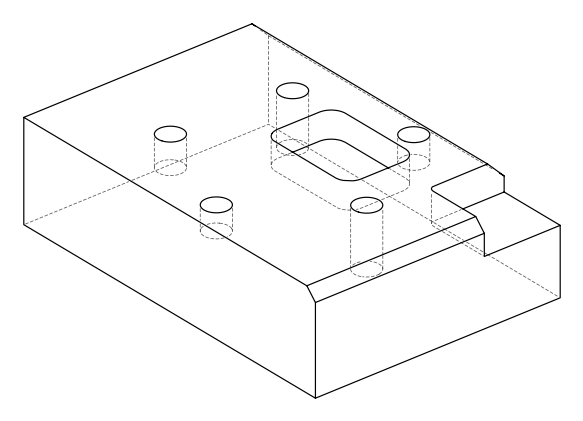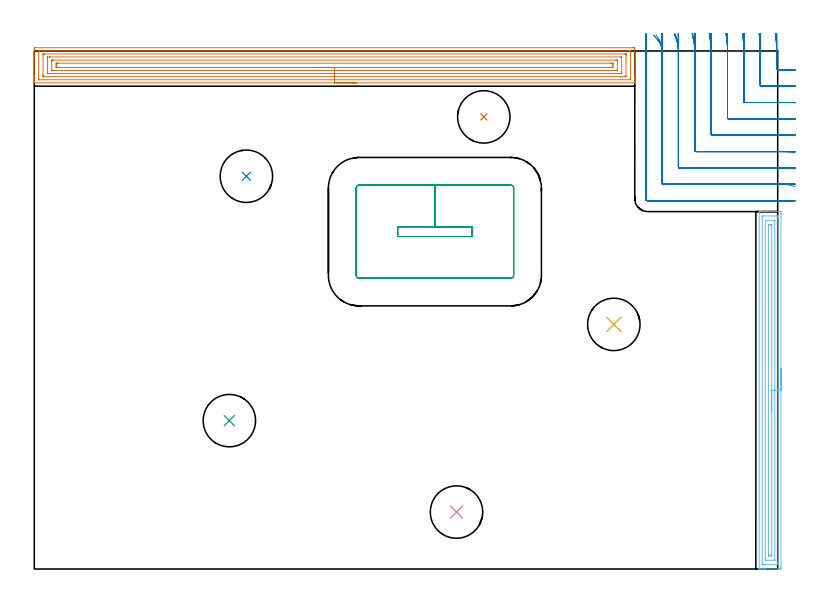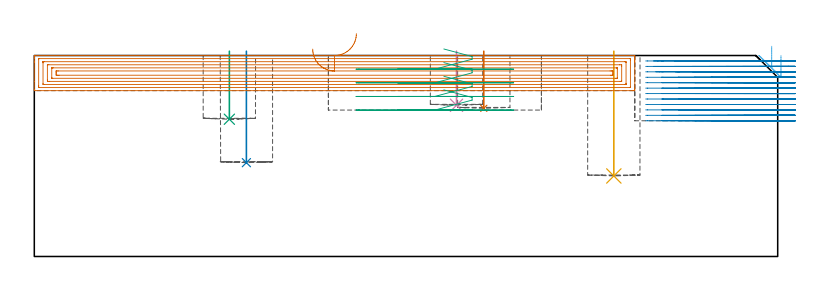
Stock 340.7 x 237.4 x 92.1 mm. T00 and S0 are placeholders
(PLAN: 9 operations, 3 tool changes, 43.7 min)
(1 INDEXABLE_INSERT_DRILL_BLIND_HOLE_FROM_SOLID | STEP1POCKET | NXT0302_019 | 0.11 min | 10810 mm3)
(2 INDEXABLE_INSERT_DRILL_BLIND_HOLE_FROM_SOLID_1 | STEP1POCKET_1 | NXT0302_019 | 0.21 min | 22067 mm3)
(3 INDEXABLE_INSERT_DRILL_BLIND_HOLE_FROM_SOLID_2 | STEP1POCKET_2 | NXT0302_019 | 0.13 min | 13071 mm3)
(4 INDEXABLE_INSERT_DRILL_BLIND_HOLE_FROM_SOLID_3 | STEP1POCKET_3 | NXT0302_019 | 0.1 min | 10179 mm3)
(5 INDEXABLE_INSERT_DRILL_BLIND_HOLE_FROM_SOLID_4 | STEP1POCKET_4 | NXT0302_019 | 0.23 min | 24825 mm3)
(6 AREA_MILL | FG_CHAMFER_SURFACE | UGT0205_001 | 5.46 min | 8486 mm3)
(7 AREA_MILL_1 | FG_CHAMFER_SURFACE_1 | UGT0205_001 | 13.51 min | 36625 mm3)
(8 MILL_CORNER_NOTCH_RECTANGULAR | CORNER_NOTCH_RECTANGULAR | NXT0201_013 | Follow Part, ap 2.5, ae 75% | 20.83 min | 142685 mm3)
(9 MILL_RECTANGULAR_POCKET | POCKET_RECTANGULAR_STRAIGHT | UGT0201_109 | Follow Part, ap 6.35, ae 75% | 3.18 min | 161744 mm3)
(TOOL NXT0302_019 | Index. Insert Drill 24mm [880-D2400L25-05] | D24 PA176 FL120 Z2)
(TOOL UGT0205_001 | Chamfer Mill 20 x 3 x 45 deg. | D20 FL50 Z2)
(TOOL NXT0201_013 | ENDMILL 10mm | D10 FL30 Z4)
(TOOL UGT0201_109 | End Mill 25.4 mm | D25.4 FL25 Z2)
(OP 1 INDEXABLE_INSERT_DRILL_BLIND_HOLE_FROM_SOLID)
G17 G21 G94 G90
T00 M6
G54
G17 G0 G90 X206. Y207.2 S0 M3
G43 Z102.1 H1
G94 G81 G98 Z67.9 F250. R94.1
G80
M5
M2
(OP 2 INDEXABLE_INSERT_DRILL_BLIND_HOLE_FROM_SOLID_1)
G17 G21 G94 G90
T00 M6
G54
G17 G0 G90 X97.2 Y180. S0 M3
G43 Z102.1 H1
G94 G81 G98 Z43. F250. R94.1
G80
M5
M2
(OP 3 INDEXABLE_INSERT_DRILL_BLIND_HOLE_FROM_SOLID_2)
G17 G21 G94 G90
T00 M6
G54
G17 G0 G90 X89.4 Y68. S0 M3
G43 Z102.1 H1
G94 G81 G98 Z62.9 F250. R94.1
G80
M5
M2
(OP 4 INDEXABLE_INSERT_DRILL_BLIND_HOLE_FROM_SOLID_3)
G17 G21 G94 G90
T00 M6
G54
G17 G0 G90 X193.5 Y26.1 S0 M3
G43 Z102.1 H1
G94 G81 G98 Z69.3 F250. R94.1
G80
M5
M2
(OP 5 INDEXABLE_INSERT_DRILL_BLIND_HOLE_FROM_SOLID_4)
G17 G21 G94 G90
T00 M6
G54
G17 G0 G90 X265.6 Y112.1 S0 M3
G43 Z102.1 H1
G94 G81 G98 Z36.9 F250. R94.1
G80
M5
M2
(OP 6 AREA_MILL)
G17 G21 G94 G90
T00 M6
G54
G17 G0 G90 X342.2 Y91.9 S1061 M3
G43 Z102.1 H0
Z92.1
G94 G1 Y91.862 Z91.228 F250.
Y91.748 Z90.364
Y91.559 Z89.512
Y91.297 Z88.68
Y90.963 Z87.874
Y90.56 Z87.1
Y90.092 Z86.364
Y89.56 Z85.672
Y88.971 Z85.029
Y88.328 Z84.44
Y87.636 Z83.909
Y86.9 Z83.44
Y86.126 Z83.037
Y85.32 Z82.703
Y84.488 Z82.441
Y83.637 Z82.252
Y82.772 Z82.138
Y81.9 Z82.1
Y0.951
X342.199 Y0.616 Z82.101
X342.194 Y0.064 Z82.104
X342.192 Y0.008 Z82.106
X341.644 Y0. Z82.653
X335.422 Z88.872
X334.871 Z89.426
X334.533 Z89.763
X333.982 Z90.314
X333.644 Z90.651
X332.969 Z91.331
X332.622 Z91.677
X332.24 Y0.007 Z92.051
X332.203 Y0.01 Z92.088
X332.2 Y0.17 Z92.1
Y163.63
X332.203 Y163.791 Z92.088
X332.242 Y163.8 Z92.049
X332.622 Z91.678
X332.969 Z91.33
X333.644 Z90.651
X334.871 Z89.426
X335.422 Z88.872
X336.035 Z88.26
X341.644 Z82.653
X341.922 Y163.798 Z82.375
X342.192 Y163.79 Z82.106
X342.199 Y163.519 Z82.099
X342.2 Y81.9 Z82.1
X340.786 Z83.514
X340.785 Y2.403 Z83.515
X340.784 Y2.374 Z83.516
X340.756 Y2.01 Z83.544
X340.266 Y2.001 Z84.034
X334.533 Y2. Z89.767
X334.044 Y2.001 Z90.256
X333.644 Y2.01 Z90.656
X333.616 Y2.403 Z90.684
X333.615 Y2.433 Z90.685
Y161.397
X333.616 Y161.426 Z90.684
X333.644 Y161.79 Z90.656
X334.134 Y161.799 Z90.166
X339.867 Y161.8 Z84.433
X340.356 Y161.799 Z83.944
X340.756 Y161.79 Z83.544
X340.784 Y161.397 Z83.516
X340.785 Y161.367 Z83.515
X340.786 Y81.9 Z83.514
X339.371 Z84.929
Y4.09
X339.37 Y4.041 Z84.93
X339.368 Y4.018 Z84.932
X339.366 Y4.013 Z84.934
X339.353 Y4.01 Z84.947
X339.165 Y4.001 Z85.135
X335.61 Y4. Z88.69
X335.422 Y4.001 Z88.878
X335.234 Y4.005 Z89.066
X335.109 Y4.01 Z89.191
X335.035 Y4.019 Z89.265
X335.033 Y4.058 Z89.267
X335.031 Y4.189 Z89.269
X335.029 Y4.584 Z89.271
Y159.71
X335.03 Y159.759 Z89.27
X335.032 Y159.782 Z89.268
X335.034 Y159.787 Z89.266
X335.047 Y159.79 Z89.253
X335.235 Y159.798 Z89.065
X338.79 Y159.8 Z85.51
X338.978 Y159.799 Z85.322
X339.166 Y159.795 Z85.134
X339.291 Y159.79 Z85.009
X339.365 Y159.781 Z84.935
X339.367 Y159.742 Z84.933
X339.369 Y159.611 Z84.931
X339.371 Y159.216 Z84.929
Y81.9
X337.957 Z86.343
Y6.869
X337.952 Y6.113 Z86.348
X337.95 Y6.01 Z86.35
X337.848 Y6.006 Z86.452
X337.632 Y6.002 Z86.668
X337.2 Y6. Z87.1
X337.176 Z87.124
X336.759 Y6.002 Z87.541
X336.551 Y6.006 Z87.749
X336.453 Y6.01 Z87.847
X336.45 Y6.08 Z87.85
X336.443 Y6.736 Z87.857
Y6.869
Y156.931
X336.448 Y157.687 Z87.852
X336.45 Y157.79 Z87.85
X336.552 Y157.794 Z87.748
X336.768 Y157.798 Z87.532
X337.2 Y157.8 Z87.1
X337.224 Z87.076
X337.641 Y157.798 Z86.659
X337.849 Y157.794 Z86.451
X337.947 Y157.79 Z86.353
X337.95 Y157.72 Z86.35
X337.957 Y157.064 Z86.343
Y156.931
Y81.9
Y81.028 Z86.381
Y80.164 Z86.495
Y79.312 Z86.683
Y78.48 Z86.946
Y77.674 Z87.28
Y76.9 Z87.682
Y76.164 Z88.151
Y75.472 Z88.682
Y74.829 Z89.272
Y74.24 Z89.915
Y73.709 Z90.607
Y73.24 Z91.343
Y72.837 Z92.116
Y72.503 Z92.922
Y72.241 Z93.754
Y72.052 Z94.606
Y71.938 Z95.471
Y71.9 Z96.343
G0 Z102.1
M5
M2
(OP 7 AREA_MILL_1)
G17 G21 G94 G90
T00 M6
G54
G17 G0 G90 X147.6 Y222.8 S1061 M3
G43 Z102.1 H0
G94 G1 X147.562 Z101.228 F250.
X147.448 Z100.363
X147.259 Z99.512
X146.997 Z98.68
X146.663 Z97.874
X146.26 Z97.1
X145.792 Z96.364
X145.26 Z95.672
X144.671 Z95.029
X144.028 Z94.439
X143.336 Z93.908
X142.6 Z93.44
X141.826 Z93.037
X141.02 Z92.703
X140.188 Z92.441
X139.336 Z92.252
X138.472 Z92.138
X137.6 Z92.1
X0.159
X0.009 Y222.803 Z92.088
X0. Y222.826 Z92.064
Y223.17 Z91.73
Y223.57 Z91.329
Y224.204 Z90.691
Y225.407 Z89.49
Y225.976 Z88.918
Y234.695 Z80.202
Y238.382 Z76.515
X0.002 Y238.67 Z76.228
X0.01 Y238.892 Z76.006
X0.234 Y238.899 Z75.999
X274.073 Y238.9 Z76.
X274.594 Y238.899 Z76.001
X275.11 Y238.894 Z76.003
X275.192 Y238.892 Z76.006
X275.196 Y238.382 Z76.515
X275.2 Y237.781 Z77.116
Y225.976 Z88.918
Y225.407 Z89.49
Y225.09 Z89.806
Y224.52 Z90.376
Y224.204 Z90.691
Y223.57 Z91.329
Y223.17 Z91.729
Y222.826 Z92.064
X275.191 Y222.803 Z92.088
X275.041 Y222.8 Z92.1
X137.6
Y224.214 Z90.686
X2.391
X2.169 Y224.216 Z90.684
X2.064 Y224.219 Z90.681
X2.018 Y224.221 Z90.679
X2.01 Y224.25 Z90.65
X2.006 Y224.348 Z90.552
X2.001 Y224.591 Z90.309
X2. Y236.61 Z78.29
X2.002 Y236.997 Z77.903
X2.01 Y237.386 Z77.514
X2.015 Y237.479 Z77.421
X2.06 Y237.482 Z77.418
X2.17 Y237.484 Z77.416
X2.391 Y237.486 Z77.414
X272.809
X273.031 Y237.484 Z77.416
X273.136 Y237.482 Z77.419
X273.182 Y237.479 Z77.421
X273.19 Y237.45 Z77.45
X273.194 Y237.352 Z77.548
X273.199 Y237.109 Z77.791
X273.2 Y225.09 Z89.81
X273.198 Y224.703 Z90.197
X273.19 Y224.314 Z90.586
X273.185 Y224.221 Z90.679
X273.14 Y224.218 Z90.682
X273.03 Y224.216 Z90.684
X272.809 Y224.214 Z90.686
X137.6
Y225.628 Z89.272
X4.525 Y225.629 Z89.271
X4.176 Y225.63 Z89.27
X4.059 Y225.633 Z89.267
X4.022 Y225.635 Z89.265
X4.01 Y225.646 Z89.254
X4.006 Y225.686 Z89.214
X4.002 Y225.802 Z89.098
X4. Y225.976 Z88.924
Y226.15 Z88.75
X4.001 Y235.724 Z79.176
X4.002 Y235.896 Z79.004
X4.01 Y236.065 Z78.835
X4.176 Y236.067 Z78.833
X4.719 Y236.071 Z78.829
X270.674
X271.024 Y236.07 Z78.83
X271.141 Y236.067 Z78.833
X271.178 Y236.065 Z78.835
X271.19 Y236.054 Z78.846
X271.194 Y236.014 Z78.886
X271.198 Y235.898 Z79.002
X271.2 Y235.724 Z79.176
Y235.55 Z79.35
X271.199 Y225.976 Z88.924
X271.197 Y225.804 Z89.096
X271.19 Y225.636 Z89.264
X271.024 Y225.633 Z89.267
X270.481 Y225.629 Z89.271
X137.6 Y225.628 Z89.272
Y227.043 Z87.857
X6.671
X6.092 Y227.046 Z87.854
X6.027 Y227.048 Z87.852
X6.012 Y227.049 Z87.851
X6.008 Y227.066 Z87.834
X6.004 Y227.115 Z87.785
X6.001 Y227.313 Z87.587
X6. Y233.952 Z80.948
X6.003 Y234.375 Z80.525
X6.007 Y234.587 Z80.313
X6.01 Y234.638 Z80.262
X6.018 Y234.651 Z80.249
X6.042 Y234.652 Z80.248
X6.144 Y234.655 Z80.245
X6.853 Y234.657 Z80.243
X7.035
X268.529
X269.108 Y234.655 Z80.245
X269.173 Y234.652 Z80.248
X269.188 Y234.651 Z80.249
X269.192 Y234.634 Z80.266
X269.196 Y234.585 Z80.315
X269.199 Y234.387 Z80.513
X269.2 Y227.748 Z87.152
X269.197 Y227.325 Z87.575
X269.193 Y227.113 Z87.787
X269.19 Y227.062 Z87.838
X269.182 Y227.049 Z87.851
X269.158 Y227.048 Z87.852
X269.056 Y227.045 Z87.855
X268.347 Y227.043 Z87.857
X268.165
X137.6
Y228.457 Z86.443
X8.638
X8.459 Y228.458 Z86.442
X8.101 Y228.462 Z86.438
X8.009 Y228.464 Z86.436
X8.006 Y228.489 Z86.411
X8.002 Y228.544 Z86.356
X8.001 Y228.635 Z86.265
X8. Y232.812 Z82.088
X8.003 Y233.065 Z81.835
X8.008 Y233.223 Z81.677
X8.01 Y233.236 Z81.664
X8.066 Y233.239 Z81.661
X8.161 Y233.242 Z81.658
X8.28 Y233.243 Z81.657
X8.459
X266.562
X266.741 Y233.242 Z81.658
X267.099 Y233.238 Z81.662
X267.191 Y233.236 Z81.664
X267.194 Y233.211 Z81.689
X267.198 Y233.156 Z81.744
X267.199 Y233.065 Z81.835
X267.2 Y228.888 Z86.012
X267.197 Y228.635 Z86.265
X267.192 Y228.477 Z86.423
X267.189 Y228.464 Z86.436
X267.134 Y228.461 Z86.439
X267.039 Y228.458 Z86.442
X266.92 Y228.457 Z86.443
X266.741
X137.6
Y229.871 Z85.029
X10.962 Y229.872 Z85.028
X10.423 Y229.875 Z85.025
X10.063 Y229.878 Z85.022
X10.01 Y229.885 Z85.015
X10.004 Y229.936 Z84.964
X10.001 Y230.407 Z84.493
Y230.826 Z84.074
X10.004 Y231.293 Z83.607
X10.009 Y231.704 Z83.196
X10.027 Y231.822 Z83.078
X10.153 Y231.824 Z83.076
X10.423 Y231.827 Z83.073
X10.776 Y231.829 Z83.071
X11.315
X264.238 Y231.828 Z83.072
X264.777 Y231.825 Z83.075
X265.137 Y231.822 Z83.078
X265.19 Y231.815 Z83.085
X265.196 Y231.764 Z83.136
X265.199 Y231.293 Z83.607
Y230.874 Z84.026
X265.196 Y230.407 Z84.493
X265.191 Y229.996 Z84.904
X265.173 Y229.878 Z85.022
X265.047 Y229.876 Z85.024
X264.777 Y229.873 Z85.027
X264.424 Y229.872 Z85.028
X263.885 Y229.871 Z85.029
X137.6
X136.728 Z85.067
X135.864 Z85.181
X135.012 Z85.37
X134.18 Z85.632
X133.374 Z85.966
X132.6 Z86.369
X131.864 Z86.837
X131.172 Z87.368
X130.529 Z87.958
X129.94 Z88.601
X129.408 Z89.293
X128.94 Z90.029
X128.537 Z90.803
X128.203 Z91.609
X127.941 Z92.441
X127.752 Z93.292
X127.638 Z94.157
X127.6 Z95.029
G0 Z102.1
M5
M2
(OP 8 MILL_CORNER_NOTCH_RECTANGULAR)
G17 G21 G94 G90
T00 M6
G54
G17 G0 G90 X339.743 Y245.39 S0 M3
G43 Z102.1 H0
Z89.608
G94 G1 X339.992 Y242.4 F250.
G2 X340.2 Y237.413 R60. F500.
G1 Y229.296
G3 X340.696 Y228.8 R0.5
G1 X343.846
G2 X345.7 Y228.771 R60.
G1 X348.699 Y228.679 F250.
G0 Z102.1
X332.178 Y245.386
Z89.608
G1 X332.463 Y242.4
G2 X332.7 Y237.413 R52.5 F500.
G1 Y221.796
G3 X333.196 Y221.3 R0.5
G1 X343.846
G2 X345.7 Y221.267 R52.5
G1 X348.698 Y221.161 F250.
G0 Z102.1
X324.59 Y245.382
Z89.608
G1 X324.923 Y242.4
G2 X325.2 Y237.413 R45. F500.
G1 Y214.296
G3 X325.696 Y213.8 R0.5
G1 X343.846
G2 X345.7 Y213.762 R45.
G1 X348.697 Y213.638 F250.
G0 Z102.1
X316.968 Y245.373
Z89.608
G1 X317.367 Y242.4
G2 X317.7 Y237.413 R37.5 F500.
G1 Y206.796
G3 X318.196 Y206.3 R0.5
G1 X343.846
G2 X345.7 Y206.254 R37.5
G1 X348.696 Y206.106 F250.
G0 Z102.1
X309.284 Y245.358
Z89.608
G1 X309.783 Y242.4
G2 X310.2 Y237.413 R30. F500.
G1 Y199.297
G3 X310.696 Y198.8 R0.5
G1 X343.846
G2 X345.7 Y198.743 R30.
G1 X348.694 Y198.557 F250.
G0 Z102.1
X301.476 Y245.325
Z89.608
G1 X302.14 Y242.4
G2 X302.7 Y237.413 R22.5 F500.
G1 Y191.797
G3 X303.197 Y191.3 R0.5
G1 X343.846
G2 X345.7 Y191.223 R22.5
G1 X348.69 Y190.976 F250.
G0 Z102.1
X293.349 Y245.229
Z89.608
G1 X294.347 Y242.4
G2 X295.2 Y237.413 R15. F500.
G1 Y184.297
G3 X295.697 Y183.8 R0.5
G1 X343.846
G2 X345.7 Y183.685 R15.
G1 X348.677 Y183.314 F250.
G0 Z102.1
X283.807 Y244.641
Z89.608
G1 X285.802 Y242.4
G2 X287.7 Y237.413 R7.5 F500.
G1 Y176.797
G3 X288.197 Y176.3 R0.5
G1 X343.846
G2 X345.7 Y176.067 R7.5
G1 X348.607 Y175.325 F250.
G0 Z102.1
X280.2 Y240.413
Z89.608
G1 Y237.413
Y169.7 F500.
G3 X281.1 Y168.8 R0.9
G1 X343.846
X346.846 F250.
G0 Z102.1
X339.743 Y245.39
Z87.117
G1 X339.992 Y242.4
G2 X340.2 Y237.413 R60. F500.
G1 Y229.296
G3 X340.696 Y228.8 R0.5
G1 X345.513
X345.7
X348.7 Y228.79 F250.
G0 Z102.1
X332.178 Y245.386
Z87.117
G1 X332.463 Y242.4
G2 X332.7 Y237.413 R52.5 F500.
G1 Y221.796
G3 X333.196 Y221.3 R0.5
G1 X345.513
X345.7
X348.7 Y221.289 F250.
G0 Z102.1
X324.59 Y245.382
Z87.117
G1 X324.923 Y242.4
G2 X325.2 Y237.413 R45. F500.
G1 Y214.296
G3 X325.696 Y213.8 R0.5
G1 X345.513
X345.7
X348.7 Y213.787 F250.
G0 Z102.1
X316.968 Y245.373
Z87.117
G1 X317.367 Y242.4
G2 X317.7 Y237.413 R37.5 F500.
G1 Y206.796
G3 X318.196 Y206.3 R0.5
G1 X345.513
X345.7
X348.7 Y206.285 F250.
G0 Z102.1
X309.284 Y245.358
Z87.117
G1 X309.783 Y242.4
G2 X310.2 Y237.413 R30. F500.
G1 Y199.297
G3 X310.697 Y198.8 R0.5
G1 X345.513
X345.7 Y198.799
X348.7 Y198.781 F250.
G0 Z102.1
X301.476 Y245.325
Z87.117
G1 X302.14 Y242.4
G2 X302.7 Y237.413 R22.5 F500.
G1 Y191.797
G3 X303.197 Y191.3 R0.5
G1 X345.513
X345.7 Y191.299
X348.7 Y191.274 F250.
G0 Z102.1
X293.349 Y245.229
Z87.117
G1 X294.347 Y242.4
G2 X295.2 Y237.413 R15. F500.
G1 Y184.297
G3 X295.697 Y183.8 R0.5
G1 X345.513
X345.7 Y183.799
X348.7 Y183.761 F250.
G0 Z102.1
X283.807 Y244.641
Z87.117
G1 X285.802 Y242.4
G2 X287.7 Y237.413 R7.5 F500.
G1 Y176.797
G3 X288.197 Y176.3 R0.5
G1 X345.513
X345.7 Y176.298
X348.699 Y176.223 F250.
G0 Z102.1
X280.2 Y240.413
Z87.117
G1 Y237.413
Y169.7 F500.
G3 X281.1 Y168.8 R0.9
G1 X345.513
X348.513 F250.
G0 Z102.1
X339.858 Y245.393
Z84.625
G1 X340.061 Y242.4
G2 X340.2 Y238.325 R60. F500.
G1 Y229.296
G3 X340.696 Y228.8 R0.5
G1 X345.7
X348.7 F250.
G0 Z102.1
X332.309 Y245.391
Z84.625
G1 X332.542 Y242.4
G2 X332.7 Y238.325 R52.5 F500.
G1 Y221.796
G3 X333.196 Y221.3 R0.5
G1 X345.7
X348.7 F250.
G0 Z102.1
X324.743 Y245.388
Z84.625
G1 X325.015 Y242.4
G2 X325.2 Y238.325 R45. F500.
G1 Y214.296
G3 X325.696 Y213.8 R0.5
G1 X345.7
X348.7 F250.
G0 Z102.1
X317.152 Y245.382
Z84.625
G1 X317.478 Y242.4
G2 X317.7 Y238.325 R37.5 F500.
G1 Y206.796
G3 X318.196 Y206.3 R0.5
G1 X345.7
X348.7 F250.
G0 Z102.1
X309.514 Y245.372
Z84.625
G1 X309.922 Y242.4
G2 X310.2 Y238.325 R30. F500.
G1 Y199.297
G3 X310.697 Y198.8 R0.5
G1 X345.7
X348.7 F250.
G0 Z102.1
X301.785 Y245.35
Z84.625
G1 X302.328 Y242.4
G2 X302.7 Y238.325 R22.5 F500.
G1 Y191.797
G3 X303.197 Y191.3 R0.5
G1 X345.7
X348.7 F250.
G0 Z102.1
X293.821 Y245.287
Z84.625
G1 X294.636 Y242.4
G2 X295.2 Y238.325 R15. F500.
G1 Y184.297
G3 X295.697 Y183.8 R0.5
G1 X345.7
X348.7 F250.
G0 Z102.1
X284.866 Y244.919
Z84.625
G1 X286.496 Y242.4
G2 X287.7 Y238.325 R7.5 F500.
G1 Y176.797
G3 X288.197 Y176.3 R0.5
G1 X345.7
X348.7 F250.
G0 Z102.1
X280.2 Y241.325
Z84.625
G1 Y238.325
Y169.7 F500.
G3 X281.1 Y168.8 R0.9
G1 X345.7
X348.7 F250.
G0 Z102.1
X340.163 Y245.4
Z82.133
G1 X340.196 Y242.4
G2 X340.2 Y241.733 R60. F500.
G1 Y229.296
G3 X340.696 Y228.8 R0.5
G1 X345.7
X348.7 F250.
G0 Z102.1
X332.658 Y245.4
Z82.133
G1 X332.696 Y242.4
G2 X332.7 Y241.733 R52.5 F500.
G1 Y221.796
G3 X333.196 Y221.3 R0.5
G1 X345.7
X348.7 F250.
G0 Z102.1
X325.151 Y245.4
Z82.133
G1 X325.195 Y242.4
G2 X325.2 Y241.733 R45. F500.
G1 Y214.296
G3 X325.696 Y213.8 R0.5
G1 X345.7
X348.7 F250.
G0 Z102.1
X317.641 Y245.4
Z82.133
G1 X317.694 Y242.4
G2 X317.7 Y241.733 R37.5 F500.
G1 Y206.796
G3 X318.196 Y206.3 R0.5
G1 X345.7
X348.7 F250.
G0 Z102.1
X310.126 Y245.399
Z82.133
G1 X310.193 Y242.4
G2 X310.2 Y241.733 R30. F500.
G1 Y199.296
G3 X310.696 Y198.8 R0.5
G1 X345.7
X348.7 F250.
G0 Z102.1
X302.601 Y245.399
Z82.133
G1 X302.69 Y242.4
G2 X302.7 Y241.733 R22.5 F500.
G1 Y191.797
G3 X303.197 Y191.3 R0.5
G1 X345.7
X348.7 F250.
G0 Z102.1
X295.052 Y245.397
Z82.133
G1 X295.185 Y242.4
G2 X295.2 Y241.733 R15. F500.
G1 Y184.297
G3 X295.697 Y183.8 R0.5
G1 X345.7
X348.7 F250.
G0 Z102.1
X287.404 Y245.388
Z82.133
G1 X287.67 Y242.4
G2 X287.7 Y241.733 R7.5 F500.
G1 Y176.797
G3 X288.197 Y176.3 R0.5
G1 X345.7
X348.7 F250.
G0 Z102.1
X280.2 Y244.733
Z82.133
G1 Y241.733
Y169.7 F500.
G3 X281.1 Y168.8 R0.9
G1 X345.7
X348.7 F250.
G0 Z102.1
X340.2 Y245.4
Z79.642
G1 Y242.4
Y229.296 F500.
G3 X340.696 Y228.8 R0.5
G1 X345.7
X348.7 F250.
G0 Z102.1
X332.7 Y245.4
Z79.642
G1 Y242.4
Y221.796 F500.
G3 X333.196 Y221.3 R0.5
G1 X345.7
X348.7 F250.
G0 Z102.1
X325.2 Y245.4
Z79.642
G1 Y242.4
Y214.296 F500.
G3 X325.696 Y213.8 R0.5
G1 X345.7
X348.7 F250.
G0 Z102.1
X317.7 Y245.4
Z79.642
G1 Y242.4
Y206.796 F500.
G3 X318.196 Y206.3 R0.5
G1 X345.7
X348.7 F250.
G0 Z102.1
X310.2 Y245.4
Z79.642
G1 Y242.4
Y199.296 F500.
G3 X310.696 Y198.8 R0.5
G1 X345.7
X348.7 F250.
G0 Z102.1
X302.7 Y245.4
Z79.642
G1 Y242.4
Y191.797 F500.
G3 X303.197 Y191.3 R0.5
G1 X345.7
X348.7 F250.
G0 Z102.1
X295.2 Y245.4
Z79.642
G1 Y242.4
Y184.297 F500.
G3 X295.697 Y183.8 R0.5
G1 X345.7
X348.7 F250.
G0 Z102.1
X287.7 Y245.4
Z79.642
G1 Y242.4
Y176.797 F500.
G3 X288.197 Y176.3 R0.5
G1 X345.7
X348.7 F250.
G0 Z102.1
X280.2 Y245.4
Z79.642
G1 Y242.4
Y169.7 F500.
G3 X281.1 Y168.8 R0.9
G1 X345.7
X348.7 F250.
G0 Z102.1
X340.2 Y245.4
Z77.15
G1 Y242.4
Y229.296 F500.
G3 X340.696 Y228.8 R0.5
G1 X345.7
X348.7 F250.
G0 Z102.1
X332.7 Y245.4
Z77.15
G1 Y242.4
Y221.796 F500.
G3 X333.196 Y221.3 R0.5
G1 X345.7
X348.7 F250.
G0 Z102.1
X325.2 Y245.4
Z77.15
G1 Y242.4
Y214.296 F500.
G3 X325.696 Y213.8 R0.5
G1 X345.7
X348.7 F250.
G0 Z102.1
X317.7 Y245.4
Z77.15
G1 Y242.4
Y206.796 F500.
G3 X318.196 Y206.3 R0.5
G1 X345.7
X348.7 F250.
G0 Z102.1
X310.2 Y245.4
Z77.15
G1 Y242.4
Y199.296 F500.
G3 X310.696 Y198.8 R0.5
G1 X345.7
X348.7 F250.
G0 Z102.1
X302.7 Y245.4
Z77.15
G1 Y242.4
Y191.797 F500.
G3 X303.197 Y191.3 R0.5
G1 X345.7
X348.7 F250.
G0 Z102.1
X295.2 Y245.4
Z77.15
G1 Y242.4
Y184.297 F500.
G3 X295.697 Y183.8 R0.5
G1 X345.7
X348.7 F250.
G0 Z102.1
X287.7 Y245.4
Z77.15
G1 Y242.4
Y176.797 F500.
G3 X288.197 Y176.3 R0.5
G1 X345.7
X348.7 F250.
G0 Z102.1
X280.2 Y245.4
Z77.15
G1 Y242.4
Y169.7 F500.
G3 X281.1 Y168.8 R0.9
G1 X345.7
X348.7 F250.
G0 Z102.1
X340.2 Y245.4
Z74.658
G1 Y242.4
Y229.296 F500.
G3 X340.696 Y228.8 R0.5
G1 X345.7
X348.7 F250.
G0 Z102.1
X332.7 Y245.4
Z74.658
G1 Y242.4
Y221.796 F500.
G3 X333.196 Y221.3 R0.5
G1 X345.7
X348.7 F250.
G0 Z102.1
X325.2 Y245.4
Z74.658
G1 Y242.4
Y214.296 F500.
G3 X325.696 Y213.8 R0.5
G1 X345.7
X348.7 F250.
G0 Z102.1
X317.7 Y245.4
Z74.658
G1 Y242.4
Y206.796 F500.
G3 X318.196 Y206.3 R0.5
G1 X345.7
X348.7 F250.
G0 Z102.1
X310.2 Y245.4
Z74.658
G1 Y242.4
Y199.296 F500.
G3 X310.696 Y198.8 R0.5
G1 X345.7
X348.7 F250.
G0 Z102.1
X302.7 Y245.4
Z74.658
G1 Y242.4
Y191.797 F500.
G3 X303.197 Y191.3 R0.5
G1 X345.7
X348.7 F250.
G0 Z102.1
X295.2 Y245.4
Z74.658
G1 Y242.4
Y184.297 F500.
G3 X295.697 Y183.8 R0.5
G1 X345.7
X348.7 F250.
G0 Z102.1
X287.7 Y245.4
Z74.658
G1 Y242.4
Y176.797 F500.
G3 X288.197 Y176.3 R0.5
G1 X345.7
X348.7 F250.
G0 Z102.1
X280.2 Y245.4
Z74.658
G1 Y242.4
Y169.7 F500.
G3 X281.1 Y168.8 R0.9
G1 X345.7
X348.7 F250.
G0 Z102.1
X340.2 Y245.4
Z72.167
G1 Y242.4
Y229.296 F500.
G3 X340.696 Y228.8 R0.5
G1 X345.7
X348.7 F250.
G0 Z102.1
X332.7 Y245.4
Z72.167
G1 Y242.4
Y221.796 F500.
G3 X333.196 Y221.3 R0.5
G1 X345.7
X348.7 F250.
G0 Z102.1
X325.2 Y245.4
Z72.167
G1 Y242.4
Y214.296 F500.
G3 X325.696 Y213.8 R0.5
G1 X345.7
X348.7 F250.
G0 Z102.1
X317.7 Y245.4
Z72.167
G1 Y242.4
Y206.796 F500.
G3 X318.196 Y206.3 R0.5
G1 X345.7
X348.7 F250.
G0 Z102.1
X310.2 Y245.4
Z72.167
G1 Y242.4
Y199.296 F500.
G3 X310.696 Y198.8 R0.5
G1 X345.7
X348.7 F250.
G0 Z102.1
X302.7 Y245.4
Z72.167
G1 Y242.4
Y191.797 F500.
G3 X303.197 Y191.3 R0.5
G1 X345.7
X348.7 F250.
G0 Z102.1
X295.2 Y245.4
Z72.167
G1 Y242.4
Y184.297 F500.
G3 X295.697 Y183.8 R0.5
G1 X345.7
X348.7 F250.
G0 Z102.1
X287.7 Y245.4
Z72.167
G1 Y242.4
Y176.797 F500.
G3 X288.197 Y176.3 R0.5
G1 X345.7
X348.7 F250.
G0 Z102.1
X280.2 Y245.4
Z72.167
G1 Y242.4
Y169.7 F500.
G3 X281.1 Y168.8 R0.9
G1 X345.7
X348.7 F250.
G0 Z102.1
X340.2 Y245.4
Z69.675
G1 Y242.4
Y229.296 F500.
G3 X340.696 Y228.8 R0.5
G1 X345.7
X348.7 F250.
G0 Z102.1
X332.7 Y245.4
Z69.675
G1 Y242.4
Y221.796 F500.
G3 X333.196 Y221.3 R0.5
G1 X345.7
X348.7 F250.
G0 Z102.1
X325.2 Y245.4
Z69.675
G1 Y242.4
Y214.296 F500.
G3 X325.696 Y213.8 R0.5
G1 X345.7
X348.7 F250.
G0 Z102.1
X317.7 Y245.4
Z69.675
G1 Y242.4
Y206.796 F500.
G3 X318.196 Y206.3 R0.5
G1 X345.7
X348.7 F250.
G0 Z102.1
X310.2 Y245.4
Z69.675
G1 Y242.4
Y199.296 F500.
G3 X310.696 Y198.8 R0.5
G1 X345.7
X348.7 F250.
G0 Z102.1
X302.7 Y245.4
Z69.675
G1 Y242.4
Y191.797 F500.
G3 X303.197 Y191.3 R0.5
G1 X345.7
X348.7 F250.
G0 Z102.1
X295.2 Y245.4
Z69.675
G1 Y242.4
Y184.297 F500.
G3 X295.697 Y183.8 R0.5
G1 X345.7
X348.7 F250.
G0 Z102.1
X287.7 Y245.4
Z69.675
G1 Y242.4
Y176.797 F500.
G3 X288.197 Y176.3 R0.5
G1 X345.7
X348.7 F250.
G0 Z102.1
X280.2 Y245.4
Z69.675
G1 Y242.4
Y169.7 F500.
G3 X281.1 Y168.8 R0.9
G1 X345.7
X348.7 F250.
G0 Z102.1
X340.2 Y245.4
Z67.183
G1 Y242.4
Y229.296 F500.
G3 X340.696 Y228.8 R0.5
G1 X345.7
X348.7 F250.
G0 Z102.1
X332.7 Y245.4
Z67.183
G1 Y242.4
Y221.796 F500.
G3 X333.196 Y221.3 R0.5
G1 X345.7
X348.7 F250.
G0 Z102.1
X325.2 Y245.4
Z67.183
G1 Y242.4
Y214.296 F500.
G3 X325.696 Y213.8 R0.5
G1 X345.7
X348.7 F250.
G0 Z102.1
X317.7 Y245.4
Z67.183
G1 Y242.4
Y206.796 F500.
G3 X318.196 Y206.3 R0.5
G1 X345.7
X348.7 F250.
G0 Z102.1
X310.2 Y245.4
Z67.183
G1 Y242.4
Y199.296 F500.
G3 X310.696 Y198.8 R0.5
G1 X345.7
X348.7 F250.
G0 Z102.1
X302.7 Y245.4
Z67.183
G1 Y242.4
Y191.797 F500.
G3 X303.197 Y191.3 R0.5
G1 X345.7
X348.7 F250.
G0 Z102.1
X295.2 Y245.4
Z67.183
G1 Y242.4
Y184.297 F500.
G3 X295.697 Y183.8 R0.5
G1 X345.7
X348.7 F250.
G0 Z102.1
X287.7 Y245.4
Z67.183
G1 Y242.4
Y176.797 F500.
G3 X288.197 Y176.3 R0.5
G1 X345.7
X348.7 F250.
G0 Z102.1
X280.2 Y245.4
Z67.183
G1 Y242.4
Y169.7 F500.
G3 X281.1 Y168.8 R0.9
G1 X345.7
X348.7 F250.
G0 Z102.1
X340.2 Y245.4
Z64.692
G1 Y242.4
Y229.296 F500.
G3 X340.696 Y228.8 R0.5
G1 X345.7
X348.7 F250.
G0 Z102.1
X332.7 Y245.4
Z64.692
G1 Y242.4
Y221.796 F500.
G3 X333.196 Y221.3 R0.5
G1 X345.7
X348.7 F250.
G0 Z102.1
X325.2 Y245.4
Z64.692
G1 Y242.4
Y214.296 F500.
G3 X325.696 Y213.8 R0.5
G1 X345.7
X348.7 F250.
G0 Z102.1
X317.7 Y245.4
Z64.692
G1 Y242.4
Y206.796 F500.
G3 X318.196 Y206.3 R0.5
G1 X345.7
X348.7 F250.
G0 Z102.1
X310.2 Y245.4
Z64.692
G1 Y242.4
Y199.296 F500.
G3 X310.696 Y198.8 R0.5
G1 X345.7
X348.7 F250.
G0 Z102.1
X302.7 Y245.4
Z64.692
G1 Y242.4
Y191.797 F500.
G3 X303.197 Y191.3 R0.5
G1 X345.7
X348.7 F250.
G0 Z102.1
X295.2 Y245.4
Z64.692
G1 Y242.4
Y184.297 F500.
G3 X295.697 Y183.8 R0.5
G1 X345.7
X348.7 F250.
G0 Z102.1
X287.7 Y245.4
Z64.692
G1 Y242.4
Y176.797 F500.
G3 X288.197 Y176.3 R0.5
G1 X345.7
X348.7 F250.
G0 Z102.1
X280.2 Y245.4
Z64.692
G1 Y242.4
Y169.7 F500.
G3 X281.1 Y168.8 R0.9
G1 X345.7
X348.7 F250.
G0 Z102.1
X340.2 Y245.4
Z62.2
G1 Y242.4
Y229.296 F500.
G3 X340.696 Y228.8 R0.5
G1 X345.7
X348.7 F250.
G0 Z102.1
X332.7 Y245.4
Z62.2
G1 Y242.4
Y221.796 F500.
G3 X333.196 Y221.3 R0.5
G1 X345.7
X348.7 F250.
G0 Z102.1
X325.2 Y245.4
Z62.2
G1 Y242.4
Y214.296 F500.
G3 X325.696 Y213.8 R0.5
G1 X345.7
X348.7 F250.
G0 Z102.1
X317.7 Y245.4
Z62.2
G1 Y242.4
Y206.796 F500.
G3 X318.196 Y206.3 R0.5
G1 X345.7
X348.7 F250.
G0 Z102.1
X310.2 Y245.4
Z62.2
G1 Y242.4
Y199.296 F500.
G3 X310.696 Y198.8 R0.5
G1 X345.7
X348.7 F250.
G0 Z102.1
X302.7 Y245.4
Z62.2
G1 Y242.4
Y191.797 F500.
G3 X303.197 Y191.3 R0.5
G1 X345.7
X348.7 F250.
G0 Z102.1
X295.2 Y245.4
Z62.2
G1 Y242.4
Y184.297 F500.
G3 X295.697 Y183.8 R0.5
G1 X345.7
X348.7 F250.
G0 Z102.1
X287.7 Y245.4
Z62.2
G1 Y242.4
Y176.797 F500.
G3 X288.197 Y176.3 R0.5
G1 X345.7
X348.7 F250.
G0 Z102.1
X280.2 Y245.4
Z62.2
G1 Y242.4
Y169.7 F500.
G3 X281.1 Y168.8 R0.9
G1 X345.7
X348.7 F250.
G0 Z102.1
M5
M2
(OP 9 MILL_RECTANGULAR_POCKET)
G17 G21 G94 G90
T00 M6
G54
G17 G0 G90 X187.679 Y152.35 S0 M3
G43 Z102.1 H0
Z95.1
G94 G1 X200.65 Z91.624 F250.
Y156.85 Z90.418
X183.6 Z85.85
X166.55 F500.
Y152.35
X200.65
Y156.85
X183.6
Y175.9
X148.8
G3 X147.5 Y174.6 R1.3
G1 Y134.6
G3 X148.8 Y133.3 R1.3
G1 X218.4
G3 X219.7 Y134.6 R1.3
G1 Y174.6
G3 X218.4 Y175.9 R1.3
G1 X183.6
X182.6
G0 X187.679 Y152.35 Z88.85
G1 X200.65 Z85.374 F250.
Y156.85 Z84.168
X183.6 Z79.6
X166.55 F500.
Y152.35
X200.65
Y156.85
X183.6
Y175.9
X148.8
G3 X147.5 Y174.6 R1.3
G1 Y134.6
G3 X148.8 Y133.3 R1.3
G1 X218.4
G3 X219.7 Y134.6 R1.3
G1 Y174.6
G3 X218.4 Y175.9 R1.3
G1 X183.6
X182.6
G0 X187.679 Y152.35 Z82.6
G1 X200.65 Z79.124 F250.
Y156.85 Z77.919
X183.6 Z73.35
X166.55 F500.
Y152.35
X200.65
Y156.85
X183.6
Y175.9
X148.8
G3 X147.5 Y174.6 R1.3
G1 Y134.6
G3 X148.8 Y133.3 R1.3
G1 X218.4
G3 X219.7 Y134.6 R1.3
G1 Y174.6
G3 X218.4 Y175.9 R1.3
G1 X183.6
X182.6
G0 X187.679 Y152.35 Z76.35
G1 X200.65 Z72.874 F250.
Y156.85 Z71.669
X183.6 Z67.1
X166.55 F500.
Y152.35
X200.65
Y156.85
X183.6
Y175.9
X148.8
G3 X147.5 Y174.6 R1.3
G1 Y134.6
G3 X148.8 Y133.3 R1.3
G1 X218.4
G3 X219.7 Y134.6 R1.3
G1 Y174.6
G3 X218.4 Y175.9 R1.3
G1 X183.6
X182.6
G0 Z102.1
M5
M2
